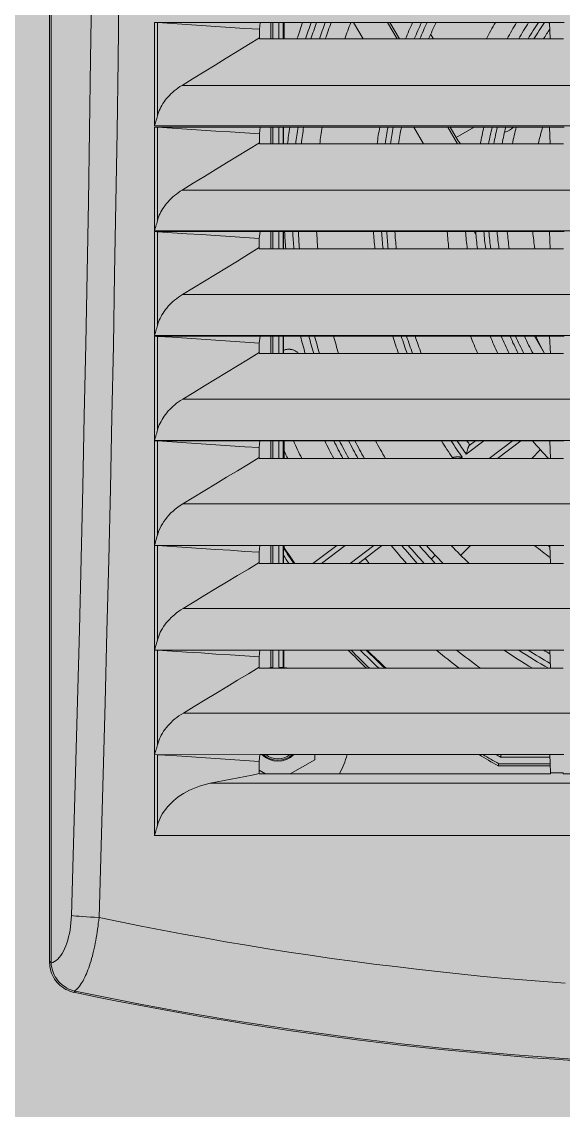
# Model space of a CAD drawing. Header units: millimetres. Extents: x 6914 to 9858, y -2771 to -210.
# Drawn here: x 8743.5 to 8796.9, y -1732.1 to -1624.9 of the extents above; entities that cross this region are included whole.
import ezdxf

# ---------------------------------------------------------------- set-up
doc = ezdxf.new("R2010")
doc.units = ezdxf.units.MM
doc.layers.get('0').update_dxf_attribs({"lineweight": 9})
doc.layers.add('THICK', color=7, linetype='Continuous', lineweight=13)
doc.layers.add('Штриховка шкафов', color=7, linetype='Continuous', lineweight=9)

# ---------------------------------------------------------------- blocks, each defined once
blk = doc.blocks.new('Из_буфера4442')
at = {"layer": 'Штриховка шкафов', "true_color": 0xc5c7c4}
blk.add_hatch(color=9, dxfattribs=at).paths.add_polyline_path([(-200, 2000), (200, 2000), (200, 0), (-200, 0)])
blk = doc.blocks.new('NSYCAG125LPF')
at = {"layer": 'THICK'}
for p, q in [((-75, -159.57), (-75, -10.43)), ((-74.86, -10.54), (-74.86, -159.46)), ((-70.97, -70.61), (-70.87, -63.59)), ((-68.25, -70.7), (-68.15, -63.68)), ((-64.67, -67), (-64.67, -77.19)), ((-64.67, -67), (-54.25, -67)), ((-64.67, -67), (-64.64, -67)), ((-64.64, -67), (-64.61, -67)), ((-64.61, -67), (-64.58, -67)), ((-64.58, -67), (-64.55, -67)), ((-64.55, -67), (-64.52, -67)), ((-64.52, -67), (-64.5, -67)), ((-64.5, -67), (-64.47, -67)), ((-64.47, -67), (-64.44, -67)), ((-64.44, -67), (-64.42, -67.01)), ((-64.42, -67.01), (-64.39, -67.01)), ((-64.39, -67.01), (-64.37, -67.01)), ((-64.37, -67.01), (-64.37, -76.19)), ((-62.93, -67.1), (-64.37, -67.01)), ((-61.49, -67.2), (-62.93, -67.1)), ((-60.06, -67.29), (-61.49, -67.2)), ((-58.62, -67.39), (-60.06, -67.29)), ((-57.19, -67.48), (-58.62, -67.39)), ((-55.75, -67.58), (-57.19, -67.48)), ((-54.25, -67), (-54.32, -67.67)), ((-54.25, -67), (-25.71, -67)), ((-53.2, -67), (-53.2, -68.62)), ((-53, -67), (-53, -68.62)), ((-52.39, -67), (-52.39, -68.62)), ((-51.99, -67), (-51.99, -68.62)), ((-51.87, -67), (-51.87, -68.62)), ((-45.03, -67), (-44.1, -68.62)), ((-41.68, -67), (-40.75, -68.62)), ((-41.45, -67), (-40.52, -68.62)), ((-25.76, -67.04), (-25.77, -67)), ((-25.75, -67.07), (-25.76, -67.04)), ((-25.74, -67.1), (-25.75, -67.07)), ((-25.73, -67.13), (-25.74, -67.1)), ((-25.72, -67.16), (-25.73, -67.13)), ((-25.71, -67.19), (-25.72, -67.16)), ((-25.71, -67), (-24.29, -67)), ((-25.71, -67), (-25.65, -68.62)), ((-54.32, -67.67), (-55.75, -67.58)), ((-55.41, -69.18), (-54.32, -68.51)), ((-54.32, -67.79), (-54.32, -67.67)), ((-54.32, -67.91), (-54.32, -67.79)), ((-54.32, -68.03), (-54.32, -67.91)), ((-54.32, -68.15), (-54.32, -68.03)), ((-54.32, -68.27), (-54.32, -68.15)), ((-54.32, -68.39), (-54.32, -68.27)), ((-54.32, -68.51), (-54.32, -68.39)), ((-54.32, -68.51), (-54.32, -68.62)), ((-37.44, -68.16), (-37.17, -68.62)), ((-56.5, -69.85), (-55.41, -69.18)), ((-54.32, -68.62), (-25.65, -68.62)), ((-25.65, -68.62), (-24.35, -68.62)), ((-71.07, -77.63), (-70.97, -70.61)), ((-68.35, -77.73), (-68.25, -70.7)), ((-58.68, -71.19), (-57.59, -70.52)), ((-57.59, -70.52), (-56.5, -69.85)), ((-59.77, -71.86), (-58.68, -71.19)), ((-61.95, -73.2), (-60.86, -72.53)), ((-60.86, -72.53), (-59.77, -71.86)), ((-63.04, -74.03), (-62.88, -73.88)), ((-62.88, -73.88), (-62.71, -73.73)), ((-62.71, -73.73), (-62.53, -73.59)), ((-62.53, -73.59), (-62.35, -73.46)), ((-62.35, -73.46), (-62.15, -73.32)), ((-62.15, -73.32), (-61.95, -73.2)), ((61.95, -73.2), (-61.95, -73.2)), ((-63.94, -75.16), (-63.83, -74.99)), ((-63.83, -74.99), (-63.72, -74.82)), ((-63.72, -74.82), (-63.6, -74.66)), ((-63.6, -74.66), (-63.47, -74.5)), ((-63.47, -74.5), (-63.34, -74.34)), ((-63.34, -74.34), (-63.19, -74.18)), ((-63.19, -74.18), (-63.04, -74.03)), ((-64.37, -76.19), (-64.32, -76.02)), ((-64.32, -76.02), (-64.26, -75.85)), ((-64.26, -75.85), (-64.19, -75.67)), ((-64.19, -75.67), (-64.11, -75.5)), ((-64.11, -75.5), (-64.03, -75.33)), ((-64.03, -75.33), (-63.94, -75.16)), ((-64.62, -77.04), (-64.67, -77.19)), ((-64.57, -76.89), (-64.62, -77.04)), ((-64.53, -76.75), (-64.57, -76.89)), ((-64.49, -76.61), (-64.53, -76.75)), ((-64.44, -76.47), (-64.49, -76.61)), ((-64.4, -76.33), (-64.44, -76.47)), ((-64.37, -76.19), (-64.4, -76.33)), ((-71.18, -84.65), (-71.07, -77.63)), ((-68.46, -84.76), (-68.35, -77.73)), ((64.67, -77.19), (-64.67, -77.19)), ((-64.67, -77.3), (-64.67, -87.51)), ((-64.67, -77.3), (-54.26, -77.3)), ((-64.67, -77.3), (-64.64, -77.3)), ((-64.64, -77.3), (-64.61, -77.3)), ((-64.61, -77.3), (-64.58, -77.3)), ((-64.58, -77.3), (-64.55, -77.3)), ((-64.55, -77.3), (-64.52, -77.3)), ((-64.52, -77.3), (-64.5, -77.3)), ((-64.5, -77.3), (-64.47, -77.3)), ((-64.47, -77.3), (-64.44, -77.3)), ((-64.44, -77.3), (-64.42, -77.31)), ((-64.42, -77.31), (-64.39, -77.31)), ((-64.39, -77.31), (-64.37, -77.31)), ((-64.37, -77.31), (-64.37, -86.51)), ((-62.93, -77.4), (-64.37, -77.31)), ((-61.49, -77.5), (-62.93, -77.4)), ((-60.06, -77.59), (-61.49, -77.5)), ((-58.62, -77.69), (-60.06, -77.59)), ((-57.19, -77.78), (-58.62, -77.69)), ((-55.76, -77.88), (-57.19, -77.78)), ((-54.32, -77.97), (-55.76, -77.88)), ((-54.26, -77.3), (-54.32, -77.97)), ((-54.32, -78.09), (-54.32, -77.97)), ((-54.32, -78.22), (-54.32, -78.09)), ((-54.32, -78.34), (-54.32, -78.22)), ((-54.26, -77.3), (-25.71, -77.3)), ((-53.2, -77.3), (-53.2, -78.95)), ((-53, -77.3), (-53, -78.95)), ((-52.39, -77.3), (-52.39, -78.95)), ((-51.99, -77.3), (-51.99, -78.95)), ((-51.93, -78.95), (-51.93, -77.3)), ((-39.09, -77.3), (-38.13, -78.95)), ((-35.74, -77.3), (-34.79, -78.95)), ((-35.51, -77.3), (-34.92, -78.33)), ((-33.14, -77.3), (-34.92, -78.33)), ((-25.71, -77.3), (-24.29, -77.3)), ((-25.71, -77.3), (-25.65, -78.95)), ((-55.41, -79.51), (-54.32, -78.84)), ((-54.32, -78.47), (-54.32, -78.34)), ((-54.32, -78.59), (-54.32, -78.47)), ((-54.32, -78.72), (-54.32, -78.59)), ((-54.32, -78.84), (-54.32, -78.72)), ((-54.32, -78.84), (-54.32, -78.95)), ((-54.32, -78.95), (-25.65, -78.95)), ((-25.65, -78.95), (-24.35, -78.95)), ((-57.58, -80.83), (-56.49, -80.17)), ((-56.49, -80.17), (-55.41, -79.51)), ((-58.67, -81.5), (-57.58, -80.83)), ((-60.84, -82.83), (-59.75, -82.16)), ((-59.75, -82.16), (-58.67, -81.5)), ((-62.13, -83.62), (-61.93, -83.5)), ((-61.93, -83.5), (-60.84, -82.83)), ((61.93, -83.5), (-61.93, -83.5)), ((-71.31, -91.67), (-71.18, -84.65)), ((-63.47, -84.81), (-63.33, -84.65)), ((-63.33, -84.65), (-63.18, -84.49)), ((-63.18, -84.49), (-63.03, -84.33)), ((-63.03, -84.33), (-62.86, -84.18)), ((-62.86, -84.18), (-62.69, -84.04)), ((-62.69, -84.04), (-62.51, -83.9)), ((-62.51, -83.9), (-62.33, -83.76)), ((-62.33, -83.76), (-62.13, -83.62)), ((-68.59, -91.79), (-68.46, -84.76)), ((-64.11, -85.82), (-64.03, -85.65)), ((-64.03, -85.65), (-63.93, -85.48)), ((-63.93, -85.48), (-63.83, -85.31)), ((-63.83, -85.31), (-63.72, -85.14)), ((-63.72, -85.14), (-63.59, -84.97)), ((-63.59, -84.97), (-63.47, -84.81)), ((-64.44, -86.79), (-64.49, -86.93)), ((-64.4, -86.65), (-64.44, -86.79)), ((-64.37, -86.51), (-64.4, -86.65)), ((-64.37, -86.51), (-64.32, -86.34)), ((-64.32, -86.34), (-64.26, -86.17)), ((-64.26, -86.17), (-64.19, -85.99)), ((-64.19, -85.99), (-64.11, -85.82)), ((-64.62, -87.36), (-64.67, -87.51)), ((64.67, -87.51), (-64.67, -87.51)), ((-64.67, -87.6), (-64.67, -97.83)), ((-64.67, -87.6), (-54.26, -87.6)), ((-64.67, -87.6), (-64.64, -87.6)), ((-64.64, -87.6), (-64.61, -87.6)), ((-64.57, -87.22), (-64.62, -87.36)), ((-64.61, -87.6), (-64.58, -87.6)), ((-64.58, -87.6), (-64.55, -87.6)), ((-64.53, -87.07), (-64.57, -87.22)), ((-64.55, -87.6), (-64.52, -87.6)), ((-64.49, -86.93), (-64.53, -87.07)), ((-64.52, -87.6), (-64.5, -87.6)), ((-64.5, -87.6), (-64.47, -87.6)), ((-64.47, -87.6), (-64.44, -87.6)), ((-64.44, -87.6), (-64.42, -87.61)), ((-64.42, -87.61), (-64.39, -87.61)), ((-64.39, -87.61), (-64.37, -87.61)), ((-64.37, -87.61), (-64.37, -96.84)), ((-62.93, -87.7), (-64.37, -87.61)), ((-61.49, -87.8), (-62.93, -87.7)), ((-60.06, -87.89), (-61.49, -87.8)), ((-58.62, -87.99), (-60.06, -87.89)), ((-54.26, -87.6), (-54.33, -88.27)), ((-54.26, -87.6), (-25.71, -87.6)), ((-53.2, -87.6), (-53.2, -89.28)), ((-53, -87.6), (-53, -89.28)), ((-52.39, -87.6), (-52.39, -89.28)), ((-51.99, -87.6), (-51.99, -89.28)), ((-51.93, -89.28), (-51.93, -87.6)), ((-33.14, -87.6), (-32.97, -87.89)), ((-25.71, -87.6), (-24.29, -87.6)), ((-25.71, -87.6), (-25.65, -89.28)), ((-57.19, -88.08), (-58.62, -87.99)), ((-55.76, -88.18), (-57.19, -88.08)), ((-54.33, -88.27), (-55.76, -88.18)), ((-54.33, -88.4), (-54.33, -88.27)), ((-54.33, -88.53), (-54.33, -88.4)), ((-54.33, -88.66), (-54.33, -88.53)), ((-54.33, -88.79), (-54.33, -88.66)), ((-54.33, -88.92), (-54.33, -88.79)), ((-54.33, -89.04), (-54.33, -88.92)), ((-56.49, -90.49), (-55.41, -89.83)), ((-55.41, -89.83), (-54.33, -89.17)), ((-54.33, -89.17), (-54.33, -89.04)), ((-54.33, -89.17), (-54.33, -89.28)), ((-54.33, -89.28), (-25.65, -89.28)), ((-25.65, -89.28), (-24.35, -89.28)), ((-57.57, -91.15), (-56.49, -90.49)), ((-71.44, -98.69), (-71.31, -91.67)), ((-68.72, -98.82), (-68.59, -91.79)), ((-59.74, -92.47), (-58.65, -91.81)), ((-58.65, -91.81), (-57.57, -91.15)), ((-61.91, -93.8), (-60.82, -93.14)), ((-60.82, -93.14), (-59.74, -92.47)), ((-62.68, -94.34), (-62.5, -94.2)), ((-62.5, -94.2), (-62.31, -94.06)), ((-62.31, -94.06), (-62.11, -93.93)), ((-62.11, -93.93), (-61.91, -93.8)), ((61.91, -93.8), (-61.91, -93.8)), ((-63.71, -95.45), (-63.59, -95.28)), ((-63.59, -95.28), (-63.46, -95.12)), ((-63.46, -95.12), (-63.32, -94.95)), ((-63.32, -94.95), (-63.17, -94.8)), ((-63.17, -94.8), (-63.01, -94.64)), ((-63.01, -94.64), (-62.85, -94.49)), ((-62.85, -94.49), (-62.68, -94.34)), ((-64.26, -96.49), (-64.19, -96.31)), ((-64.19, -96.31), (-64.11, -96.14)), ((-64.11, -96.14), (-64.02, -95.96)), ((-64.02, -95.96), (-63.93, -95.79)), ((-63.93, -95.79), (-63.82, -95.62)), ((-63.82, -95.62), (-63.71, -95.45)), ((-64.57, -97.54), (-64.62, -97.69)), ((-64.53, -97.39), (-64.57, -97.54)), ((-64.49, -97.25), (-64.53, -97.39)), ((-64.44, -97.11), (-64.49, -97.25)), ((-64.4, -96.97), (-64.44, -97.11)), ((-64.37, -96.84), (-64.4, -96.97)), ((-64.37, -96.84), (-64.32, -96.66)), ((-64.32, -96.66), (-64.26, -96.49)), ((-64.62, -97.69), (-64.67, -97.83)), ((64.67, -97.83), (-64.67, -97.83)), ((-64.67, -97.9), (-64.67, -108.16)), ((-64.67, -97.9), (-54.26, -97.9)), ((-64.67, -97.9), (-64.64, -97.9)), ((-64.64, -97.9), (-64.61, -97.9)), ((-64.61, -97.9), (-64.58, -97.9)), ((-64.58, -97.9), (-64.55, -97.9)), ((-64.55, -97.9), (-64.52, -97.9)), ((-64.52, -97.9), (-64.5, -97.9)), ((-64.5, -97.9), (-64.47, -97.9)), ((-64.47, -97.9), (-64.44, -97.9)), ((-64.44, -97.9), (-64.42, -97.91)), ((-64.42, -97.91), (-64.39, -97.91)), ((-64.39, -97.91), (-64.37, -97.91)), ((-64.37, -97.91), (-64.37, -107.16)), ((-62.93, -98), (-64.37, -97.91)), ((-61.49, -98.1), (-62.93, -98)), ((-60.06, -98.19), (-61.49, -98.1)), ((-58.63, -98.29), (-60.06, -98.19)), ((-57.19, -98.38), (-58.63, -98.29)), ((-55.76, -98.48), (-57.19, -98.38)), ((-54.33, -98.57), (-55.76, -98.48)), ((-54.26, -97.9), (-54.33, -98.57)), ((-54.33, -98.7), (-54.33, -98.57)), ((-54.26, -97.9), (-25.71, -97.9)), ((-53.2, -97.9), (-53.2, -99.61)), ((-53, -97.9), (-53, -99.61)), ((-52.39, -97.9), (-52.39, -99.61)), ((-51.99, -97.9), (-51.99, -99.61)), ((-51.93, -99.28), (-51.93, -97.9)), ((-27.19, -97.9), (-26.21, -99.61)), ((-25.71, -97.9), (-24.29, -97.9)), ((-25.71, -97.9), (-25.64, -99.61)), ((-71.58, -105.72), (-71.44, -98.69)), ((-68.86, -105.85), (-68.72, -98.82)), ((-55.41, -100.16), (-54.33, -99.51)), ((-54.33, -98.84), (-54.33, -98.7)), ((-54.33, -98.97), (-54.33, -98.84)), ((-54.33, -99.1), (-54.33, -98.97)), ((-54.33, -99.24), (-54.33, -99.1)), ((-54.33, -99.37), (-54.33, -99.24)), ((-54.33, -99.51), (-54.33, -99.37)), ((-54.33, -99.51), (-54.33, -99.61)), ((-54.33, -99.61), (-25.64, -99.61)), ((-51.87, -99.26), (-51.93, -99.28)), ((-51.93, -99.34), (-51.93, -99.28)), ((-51.93, -99.39), (-51.93, -99.34)), ((-51.93, -99.45), (-51.93, -99.39)), ((-51.93, -99.5), (-51.93, -99.45)), ((-51.93, -99.56), (-51.93, -99.5)), ((-51.93, -99.61), (-51.93, -99.56)), ((-51.81, -99.24), (-51.87, -99.26)), ((-51.75, -99.22), (-51.81, -99.24)), ((-51.69, -99.21), (-51.75, -99.22)), ((-51.62, -99.19), (-51.69, -99.21)), ((-51.56, -99.18), (-51.62, -99.19)), ((-51.5, -99.18), (-51.56, -99.18)), ((-51.43, -99.18), (-51.5, -99.18)), ((-51.37, -99.18), (-51.43, -99.18)), ((-51.3, -99.18), (-51.37, -99.18)), ((-51.24, -99.19), (-51.3, -99.18)), ((-51.17, -99.2), (-51.24, -99.19)), ((-51.11, -99.22), (-51.17, -99.2)), ((-51.05, -99.23), (-51.11, -99.22)), ((-50.99, -99.25), (-51.05, -99.23)), ((-50.93, -99.28), (-50.99, -99.25)), ((-50.87, -99.3), (-50.93, -99.28)), ((-50.81, -99.33), (-50.87, -99.3)), ((-50.75, -99.36), (-50.81, -99.33)), ((-50.7, -99.4), (-50.75, -99.36)), ((-50.64, -99.44), (-50.7, -99.4)), ((-50.59, -99.48), (-50.64, -99.44)), ((-50.55, -99.52), (-50.59, -99.48)), ((-50.5, -99.56), (-50.55, -99.52)), ((-50.46, -99.61), (-50.5, -99.56)), ((-25.64, -99.61), (-24.36, -99.61)), ((-56.49, -100.82), (-55.41, -100.16)), ((-58.64, -102.13), (-57.56, -101.47)), ((-57.56, -101.47), (-56.49, -100.82)), ((-60.8, -103.44), (-59.72, -102.78)), ((-59.72, -102.78), (-58.64, -102.13)), ((-61.88, -104.1), (-60.8, -103.44)), ((-63.16, -105.1), (-63, -104.95)), ((-63, -104.95), (-62.83, -104.79)), ((-62.83, -104.79), (-62.66, -104.65)), ((-62.66, -104.65), (-62.48, -104.5)), ((-62.48, -104.5), (-62.29, -104.36)), ((-62.29, -104.36), (-62.09, -104.23)), ((-62.09, -104.23), (-61.88, -104.1)), ((61.88, -104.1), (-61.88, -104.1)), ((-71.73, -112.74), (-71.58, -105.72)), ((-69.01, -112.89), (-68.86, -105.85)), ((-64.02, -106.28), (-63.92, -106.1)), ((-63.92, -106.1), (-63.82, -105.93)), ((-63.82, -105.93), (-63.7, -105.76)), ((-63.7, -105.76), (-63.58, -105.59)), ((-63.58, -105.59), (-63.45, -105.43)), ((-63.45, -105.43), (-63.31, -105.26)), ((-63.31, -105.26), (-63.16, -105.1)), ((-64.37, -107.16), (-64.4, -107.29)), ((-64.37, -107.16), (-64.32, -106.98)), ((-64.32, -106.98), (-64.26, -106.8)), ((-64.26, -106.8), (-64.19, -106.63)), ((-64.19, -106.63), (-64.11, -106.45)), ((-64.11, -106.45), (-64.02, -106.28)), ((-64.62, -108.01), (-64.67, -108.16)), ((64.67, -108.16), (-64.67, -108.16)), ((-64.67, -118.5), (-64.67, -108.2)), ((-64.67, -108.2), (-54.27, -108.2)), ((-64.67, -108.2), (-64.64, -108.2)), ((-64.64, -108.2), (-64.61, -108.2)), ((-64.57, -107.86), (-64.62, -108.01)), ((-64.61, -108.2), (-64.58, -108.2)), ((-64.58, -108.2), (-64.55, -108.2)), ((-64.53, -107.72), (-64.57, -107.86)), ((-64.55, -108.2), (-64.52, -108.2)), ((-64.49, -107.57), (-64.53, -107.72)), ((-64.52, -108.2), (-64.5, -108.2)), ((-64.5, -108.2), (-64.47, -108.2)), ((-64.44, -107.43), (-64.49, -107.57)), ((-64.47, -108.2), (-64.44, -108.2)), ((-64.4, -107.29), (-64.44, -107.43)), ((-64.44, -108.2), (-64.42, -108.21)), ((-64.42, -108.21), (-64.39, -108.21)), ((-64.39, -108.21), (-64.37, -108.21)), ((-64.37, -108.21), (-64.37, -117.48)), ((-62.93, -108.3), (-64.37, -108.21)), ((-54.27, -108.2), (-54.33, -108.87)), ((-54.27, -108.2), (-25.7, -108.2)), ((-53.2, -108.2), (-53.2, -109.94)), ((-53, -108.2), (-53, -109.94)), ((-52.39, -108.2), (-52.39, -109.94)), ((-51.99, -108.2), (-51.99, -109.94)), ((-51.87, -108.2), (-51.87, -109.94)), ((-33.93, -109.5), (-32.2, -108.2)), ((-33.63, -108.65), (-33.03, -108.2)), ((-29.38, -108.2), (-31.68, -109.94)), ((-28.54, -108.2), (-30.85, -109.94)), ((-25.7, -108.2), (-24.3, -108.2)), ((-25.7, -108.2), (-25.64, -109.94)), ((-61.5, -108.4), (-62.93, -108.3)), ((-60.06, -108.49), (-61.5, -108.4)), ((-58.63, -108.59), (-60.06, -108.49)), ((-57.2, -108.68), (-58.63, -108.59)), ((-55.76, -108.78), (-57.2, -108.68)), ((-54.33, -108.87), (-55.76, -108.78)), ((-54.33, -109.01), (-54.33, -108.87)), ((-54.33, -109.15), (-54.33, -109.01)), ((-54.33, -109.28), (-54.33, -109.15)), ((-54.33, -109.42), (-54.33, -109.28)), ((-33.88, -109.33), (-33.87, -109.28)), ((-33.87, -109.28), (-33.85, -109.23)), ((-33.85, -109.23), (-33.84, -109.18)), ((-33.84, -109.18), (-33.82, -109.13)), ((-33.82, -109.13), (-33.81, -109.08)), ((-33.81, -109.08), (-33.8, -109.04)), ((-33.8, -109.04), (-33.78, -109)), ((-33.78, -109), (-33.77, -108.95)), ((-33.77, -108.95), (-33.76, -108.92)), ((-33.76, -108.92), (-33.75, -108.88)), ((-33.75, -108.88), (-33.73, -108.84)), ((-33.73, -108.84), (-33.72, -108.81)), ((-33.72, -108.81), (-33.71, -108.78)), ((-33.71, -108.78), (-33.7, -108.75)), ((-33.7, -108.75), (-33.68, -108.73)), ((-33.68, -108.73), (-33.67, -108.71)), ((-33.67, -108.71), (-33.66, -108.69)), ((-33.66, -108.69), (-33.65, -108.67)), ((-33.65, -108.67), (-33.64, -108.66)), ((-33.64, -108.66), (-33.63, -108.65)), ((-26.63, -109.08), (-27.48, -109.94)), ((-55.41, -110.49), (-54.33, -109.84)), ((-54.33, -109.56), (-54.33, -109.42)), ((-54.33, -109.7), (-54.33, -109.56)), ((-54.33, -109.84), (-54.33, -109.7)), ((-54.33, -109.84), (-54.33, -109.94)), ((-54.33, -109.94), (-25.64, -109.94)), ((-35.34, -109.94), (-35.21, -109.84)), ((-35.21, -109.84), (-35.2, -109.83)), ((-35.2, -109.83), (-35.18, -109.83)), ((-35.18, -109.83), (-35.16, -109.82)), ((-35.16, -109.82), (-35.14, -109.81)), ((-35.14, -109.81), (-35.12, -109.81)), ((-35.12, -109.81), (-35.09, -109.81)), ((-35.09, -109.81), (-35.06, -109.8)), ((-35.06, -109.8), (-35.03, -109.8)), ((-35.03, -109.8), (-35, -109.8)), ((-35, -109.8), (-34.96, -109.8)), ((-34.96, -109.8), (-34.92, -109.79)), ((-34.92, -109.79), (-34.88, -109.79)), ((-34.88, -109.79), (-34.84, -109.79)), ((-34.84, -109.79), (-34.8, -109.79)), ((-34.8, -109.79), (-34.75, -109.79)), ((-34.75, -109.79), (-34.7, -109.79)), ((-34.7, -109.79), (-34.66, -109.79)), ((-34.66, -109.79), (-34.6, -109.79)), ((-34.6, -109.79), (-34.55, -109.8)), ((-34.55, -109.8), (-34.5, -109.8)), ((-34.51, -109.94), (-34.33, -109.8)), ((-34.5, -109.8), (-34.44, -109.8)), ((-34.44, -109.8), (-34.39, -109.8)), ((-34.39, -109.8), (-34.33, -109.8)), ((-33.93, -109.5), (-33.91, -109.44)), ((-33.91, -109.44), (-33.9, -109.39)), ((-33.9, -109.39), (-33.88, -109.33)), ((-25.64, -109.94), (-24.36, -109.94)), ((-57.56, -111.79), (-56.48, -111.14)), ((-56.48, -111.14), (-55.41, -110.49)), ((-59.71, -113.09), (-58.63, -112.44)), ((-58.63, -112.44), (-57.56, -111.79)), ((-71.89, -119.77), (-71.73, -112.74)), ((-69.18, -119.92), (-69.01, -112.89)), ((-60.78, -113.74), (-59.71, -113.09)), ((-62.37, -114.74), (-62.12, -114.56)), ((-62.12, -114.56), (-61.86, -114.4)), ((-61.86, -114.4), (-60.78, -113.74)), ((61.86, -114.4), (-61.86, -114.4)), ((-63.59, -115.93), (-63.42, -115.71)), ((-63.42, -115.71), (-63.24, -115.51)), ((-63.24, -115.51), (-63.04, -115.3)), ((-63.04, -115.3), (-62.83, -115.11)), ((-62.83, -115.11), (-62.61, -114.92)), ((-62.61, -114.92), (-62.37, -114.74)), ((-64.22, -117.03), (-64.12, -116.81)), ((-64.12, -116.81), (-64.01, -116.58)), ((-64.01, -116.58), (-63.89, -116.36)), ((-63.89, -116.36), (-63.75, -116.14)), ((-63.75, -116.14), (-63.59, -115.93)), ((-64.47, -117.83), (-64.52, -118)), ((-64.42, -117.66), (-64.47, -117.83)), ((-64.37, -117.48), (-64.42, -117.66)), ((-64.37, -117.48), (-64.3, -117.26)), ((-64.3, -117.26), (-64.22, -117.03)), ((-64.67, -128.8), (-64.67, -118.5)), ((-64.61, -118.32), (-64.66, -118.48)), ((-64.66, -118.48), (-64.66, -118.48)), ((-64.66, -118.48), (-64.66, -118.48)), ((-64.66, -118.48), (-64.66, -118.48)), ((-64.66, -118.48), (-64.66, -118.48)), ((-64.66, -118.48), (-64.66, -118.49)), ((-64.66, -118.49), (-64.66, -118.49)), ((-64.66, -118.49), (-64.66, -118.49)), ((-64.66, -118.49), (-64.66, -118.49)), ((-64.66, -118.49), (-64.66, -118.49)), ((-64.66, -118.49), (-64.66, -118.49)), ((-64.66, -118.49), (-64.66, -118.49)), ((-64.66, -118.49), (-64.66, -118.49)), ((-64.66, -118.49), (-64.66, -118.49)), ((-64.66, -118.49), (-64.66, -118.49)), ((-64.66, -118.49), (-64.66, -118.49)), ((-64.66, -118.49), (-64.66, -118.49)), ((-64.66, -118.49), (-64.66, -118.49)), ((-64.66, -118.49), (-64.66, -118.49)), ((-64.66, -118.49), (-64.66, -118.5)), ((-64.66, -118.5), (-64.66, -118.5)), ((-64.66, -118.5), (-64.66, -118.5)), ((-64.66, -118.5), (-64.66, -118.5)), ((-54.27, -118.5), (-64.66, -118.5)), ((-64.63, -118.5), (-64.66, -118.5)), ((-64.61, -118.5), (-64.63, -118.5)), ((-64.57, -118.16), (-64.61, -118.32)), ((-64.58, -118.5), (-64.61, -118.5)), ((-64.55, -118.5), (-64.58, -118.5)), ((-64.52, -118), (-64.57, -118.16)), ((-64.52, -118.5), (-64.55, -118.5)), ((-64.49, -118.5), (-64.52, -118.5)), ((-64.47, -118.5), (-64.49, -118.5)), ((-64.44, -118.5), (-64.47, -118.5)), ((-64.42, -118.51), (-64.44, -118.5)), ((-64.39, -118.51), (-64.42, -118.51)), ((-64.37, -118.51), (-64.39, -118.51)), ((-64.37, -118.51), (-64.37, -127.8)), ((-62.93, -118.6), (-64.37, -118.51)), ((-61.5, -118.7), (-62.93, -118.6)), ((-60.06, -118.79), (-61.5, -118.7)), ((-58.63, -118.89), (-60.06, -118.79)), ((-57.2, -118.98), (-58.63, -118.89)), ((-54.27, -118.5), (-54.34, -119.17)), ((-25.7, -118.5), (-54.27, -118.5)), ((-53.2, -118.5), (-53.2, -120.27)), ((-53, -118.5), (-53, -120.27)), ((-52.39, -118.5), (-52.39, -120.27)), ((-51.99, -118.5), (-51.99, -120.27)), ((-51.94, -118.75), (-51.95, -118.75)), ((-51.95, -118.76), (-51.95, -118.75)), ((-51.95, -118.75), (-51.95, -118.75)), ((-51.95, -118.77), (-51.95, -118.76)), ((-51.95, -118.76), (-51.95, -118.76)), ((-51.95, -118.79), (-51.95, -118.77)), ((-51.95, -118.8), (-51.95, -118.79)), ((-51.95, -118.82), (-51.95, -118.8)), ((-51.95, -118.84), (-51.95, -118.82)), ((-51.95, -118.86), (-51.95, -118.84)), ((-51.95, -118.88), (-51.95, -118.86)), ((-51.95, -118.91), (-51.95, -118.88)), ((-51.95, -118.94), (-51.95, -118.91)), ((-51.95, -118.96), (-51.95, -118.94)), ((-51.95, -118.99), (-51.95, -118.96)), ((-51.93, -118.74), (-51.94, -118.75)), ((-51.91, -118.74), (-51.93, -118.74)), ((-51.9, -118.74), (-51.91, -118.74)), ((-51.89, -118.73), (-51.9, -118.74)), ((-51.88, -118.73), (-51.89, -118.73)), ((-51.87, -118.72), (-51.88, -118.73)), ((-51.87, -118.5), (-51.87, -118.72)), ((-49.04, -120.27), (-46.7, -118.5)), ((-48.21, -120.27), (-45.87, -118.5)), ((-43.04, -118.5), (-45.39, -120.27)), ((-42.29, -118.55), (-44.56, -120.27)), ((-42.35, -118.5), (-42.34, -118.51)), ((-42.34, -118.51), (-42.33, -118.52)), ((-42.33, -118.52), (-42.33, -118.53)), ((-42.33, -118.53), (-42.32, -118.53)), ((-42.32, -118.53), (-42.31, -118.54)), ((-42.31, -118.54), (-42.31, -118.54)), ((-42.31, -118.54), (-42.3, -118.55)), ((-42.3, -118.55), (-42.3, -118.55)), ((-42.3, -118.55), (-42.29, -118.55)), ((-42.21, -118.5), (-42.29, -118.55)), ((-42.29, -118.55), (-42.29, -118.55)), ((-42.29, -118.55), (-42.29, -118.55)), ((-42.29, -118.55), (-42.29, -118.55)), ((-34.47, -119.47), (-33.5, -118.5)), ((-25.7, -118.5), (-24.3, -118.5)), ((-25.7, -118.5), (-25.64, -120.27)), ((-72.07, -126.8), (-71.89, -119.77)), ((-69.35, -126.96), (-69.18, -119.92)), ((-55.77, -119.08), (-57.2, -118.98)), ((-54.34, -119.17), (-55.77, -119.08)), ((-54.34, -119.31), (-54.34, -119.17)), ((-54.34, -119.46), (-54.34, -119.31)), ((-54.34, -119.6), (-54.34, -119.46)), ((-54.34, -119.74), (-54.34, -119.6)), ((-54.34, -119.88), (-54.34, -119.74)), ((-54.34, -120.03), (-54.34, -119.88)), ((-54.34, -120.17), (-54.34, -120.03)), ((-51.96, -119.05), (-51.95, -119.02)), ((-51.96, -119.09), (-51.96, -119.05)), ((-51.96, -119.12), (-51.96, -119.09)), ((-51.96, -119.15), (-51.96, -119.12)), ((-51.96, -119.19), (-51.96, -119.15)), ((-51.96, -119.23), (-51.96, -119.19)), ((-51.96, -119.26), (-51.96, -119.23)), ((-51.96, -119.3), (-51.96, -119.26)), ((-51.96, -119.34), (-51.96, -119.3)), ((-51.96, -119.38), (-51.96, -119.34)), ((-51.96, -119.42), (-51.96, -119.38)), ((-51.96, -119.47), (-51.96, -119.42)), ((-51.96, -119.47), (-51.96, -120.27)), ((-51.95, -119.02), (-51.95, -118.99)), ((-36.99, -119.45), (-37.38, -119.84)), ((-56.48, -121.46), (-55.41, -120.82)), ((-55.41, -120.82), (-54.34, -120.17)), ((-54.34, -120.17), (-54.34, -120.27)), ((-54.34, -120.27), (-25.64, -120.27)), ((-25.64, -120.27), (-24.36, -120.27)), ((-58.62, -122.75), (-57.55, -122.11)), ((-57.55, -122.11), (-56.48, -121.46)), ((-59.69, -123.4), (-58.62, -122.75)), ((-61.84, -124.7), (-60.76, -124.05)), ((-60.76, -124.05), (-59.69, -123.4)), ((-62.85, -125.45), (-62.67, -125.29)), ((-62.67, -125.29), (-62.48, -125.13)), ((-62.48, -125.13), (-62.27, -124.98)), ((-62.27, -124.98), (-62.06, -124.84)), ((-62.06, -124.84), (-61.84, -124.7)), ((61.84, -124.7), (-61.84, -124.7)), ((-63.77, -126.49), (-63.64, -126.31)), ((-63.64, -126.31), (-63.5, -126.13)), ((-63.5, -126.13), (-63.35, -125.95)), ((-63.35, -125.95), (-63.2, -125.78)), ((-63.2, -125.78), (-63.03, -125.61)), ((-63.03, -125.61), (-62.85, -125.45)), ((-72.25, -133.83), (-72.07, -126.8)), ((-69.53, -134), (-69.35, -126.96)), ((-64.31, -127.61), (-64.25, -127.42)), ((-64.25, -127.42), (-64.17, -127.24)), ((-64.17, -127.24), (-64.09, -127.05)), ((-64.09, -127.05), (-63.99, -126.86)), ((-63.99, -126.86), (-63.88, -126.68)), ((-63.88, -126.68), (-63.77, -126.49)), ((-64.56, -128.46), (-64.61, -128.63)), ((-64.51, -128.29), (-64.56, -128.46)), ((-64.46, -128.12), (-64.51, -128.29)), ((-64.41, -127.96), (-64.46, -128.12)), ((-64.37, -127.8), (-64.41, -127.96)), ((-64.37, -127.8), (-64.31, -127.61)), ((-64.61, -128.63), (-64.67, -128.8)), ((-64.67, -139.11), (-64.67, -128.8)), ((-54.28, -128.8), (-64.67, -128.8)), ((-64.63, -128.8), (-64.67, -128.8)), ((-64.6, -128.8), (-64.63, -128.8)), ((-64.57, -128.8), (-64.6, -128.8)), ((-64.54, -128.8), (-64.57, -128.8)), ((-64.51, -128.8), (-64.54, -128.8)), ((-64.48, -128.8), (-64.51, -128.8)), ((-64.45, -128.8), (-64.48, -128.8)), ((-64.42, -128.81), (-64.45, -128.8)), ((-64.39, -128.81), (-64.42, -128.81)), ((-64.37, -128.81), (-64.39, -128.81)), ((-64.37, -128.81), (-64.37, -138.12)), ((-62.93, -128.9), (-64.37, -128.81)), ((-61.5, -129), (-62.93, -128.9)), ((-60.07, -129.09), (-61.5, -129)), ((-58.63, -129.19), (-60.07, -129.09)), ((-57.2, -129.28), (-58.63, -129.19)), ((-55.77, -129.38), (-57.2, -129.28)), ((-54.34, -129.47), (-55.77, -129.38)), ((-54.28, -128.8), (-54.34, -129.47)), ((-54.34, -129.62), (-54.34, -129.47)), ((-54.34, -129.77), (-54.34, -129.62)), ((-25.69, -128.8), (-54.28, -128.8)), ((-53.2, -128.8), (-53.2, -130.54)), ((-53, -128.8), (-53, -130.52)), ((-52.39, -128.8), (-52.39, -130.5)), ((-51.99, -128.8), (-51.99, -130.52)), ((-51.91, -130.52), (-51.91, -128.8)), ((-25.69, -128.8), (-24.31, -128.8)), ((-25.69, -128.8), (-25.63, -130.6)), ((-55.41, -131.14), (-54.34, -130.5)), ((-54.34, -129.91), (-54.34, -129.77)), ((-54.34, -130.06), (-54.34, -129.91)), ((-54.34, -130.21), (-54.34, -130.06)), ((-54.34, -130.35), (-54.34, -130.21)), ((-54.34, -130.5), (-54.34, -130.35)), ((-54.34, -130.5), (-54.34, -130.6)), ((-54.34, -130.6), (-25.63, -130.6)), ((-25.63, -130.6), (-24.37, -130.6)), ((-57.54, -132.43), (-56.47, -131.78)), ((-56.47, -131.78), (-55.41, -131.14)), ((-58.61, -133.07), (-57.54, -132.43)), ((-72.44, -140.86), (-72.25, -133.83)), ((-60.74, -134.35), (-59.68, -133.71)), ((-59.68, -133.71), (-58.61, -133.07)), ((-69.72, -141.04), (-69.53, -134)), ((-62.04, -135.14), (-61.81, -135)), ((-61.81, -135), (-60.74, -134.35)), ((61.81, -135), (-61.81, -135)), ((-63.35, -136.26), (-63.19, -136.09)), ((-63.19, -136.09), (-63.02, -135.92)), ((-63.02, -135.92), (-62.84, -135.75)), ((-62.84, -135.75), (-62.65, -135.59)), ((-62.65, -135.59), (-62.46, -135.43)), ((-62.46, -135.43), (-62.25, -135.28)), ((-62.25, -135.28), (-62.04, -135.14)), ((-64.08, -137.36), (-63.99, -137.18)), ((-63.99, -137.18), (-63.88, -136.99)), ((-63.88, -136.99), (-63.76, -136.8)), ((-63.76, -136.8), (-63.63, -136.62)), ((-63.63, -136.62), (-63.49, -136.44)), ((-63.49, -136.44), (-63.35, -136.26)), ((-64.4, -138.26), (-64.44, -138.39)), ((-64.37, -138.12), (-64.4, -138.26)), ((-64.37, -138.12), (-64.31, -137.93)), ((-64.31, -137.93), (-64.25, -137.74)), ((-64.25, -137.74), (-64.17, -137.55)), ((-64.17, -137.55), (-64.08, -137.36)), ((-54.28, -139.1), (-64.67, -139.11)), ((-64.67, -139.11), (-64.67, -147.07)), ((-64.62, -138.96), (-64.66, -139.11)), ((-64.57, -138.81), (-64.62, -138.96)), ((-64.52, -138.67), (-64.57, -138.81)), ((-64.48, -138.53), (-64.52, -138.67)), ((-64.44, -138.39), (-64.48, -138.53)), ((-64.37, -139.11), (-64.37, -146.06)), ((-62.93, -139.2), (-64.37, -139.11)), ((-61.5, -139.3), (-62.93, -139.2)), ((-60.07, -139.39), (-61.5, -139.3)), ((-54.28, -139.1), (-54.35, -139.77)), ((-25.69, -139.1), (-54.28, -139.1)), ((-48.87, -139.6), (-48.87, -139.1)), ((-30.54, -139.3), (-30.55, -139.33)), ((-30.55, -139.33), (-30.55, -139.35)), ((-30.53, -139.25), (-30.54, -139.28)), ((-30.54, -139.28), (-30.54, -139.3)), ((-30.52, -139.23), (-30.53, -139.25)), ((-30.51, -139.18), (-30.52, -139.21)), ((-30.52, -139.21), (-30.52, -139.23)), ((-30.5, -139.14), (-30.51, -139.16)), ((-30.51, -139.16), (-30.51, -139.18)), ((-30.49, -139.12), (-30.5, -139.14)), ((-30.49, -139.1), (-30.49, -139.12)), ((-25.69, -139.1), (-24.31, -139.1)), ((-25.69, -139.1), (-25.63, -140.89)), ((-58.64, -139.49), (-60.07, -139.39)), ((-57.21, -139.58), (-58.64, -139.49)), ((-55.78, -139.68), (-57.21, -139.58)), ((-54.35, -139.77), (-55.78, -139.68)), ((-54.35, -139.94), (-54.35, -139.77)), ((-54.35, -140.11), (-54.35, -139.94)), ((-54.35, -140.28), (-54.35, -140.11)), ((-54.35, -140.46), (-54.35, -140.28)), ((-51.29, -141), (-48.87, -139.6)), ((-30.77, -140.19), (-30.78, -140.2)), ((-30.78, -140.2), (-30.78, -140.2)), ((-30.78, -140.2), (-30.78, -140.2)), ((-30.78, -140.2), (-30.78, -140.2)), ((-30.78, -140.2), (-30.78, -140.2)), ((-25.65, -140.2), (-30.78, -140.2)), ((-30.76, -140.15), (-30.77, -140.16)), ((-30.77, -140.16), (-30.77, -140.16)), ((-30.77, -140.16), (-30.77, -140.17)), ((-30.77, -140.17), (-30.77, -140.17)), ((-30.77, -140.17), (-30.77, -140.18)), ((-30.77, -140.18), (-30.77, -140.18)), ((-30.77, -140.18), (-30.77, -140.19)), ((-30.77, -140.19), (-30.77, -140.19)), ((-30.77, -140.19), (-30.77, -140.19)), ((-30.75, -140.11), (-30.76, -140.12)), ((-30.76, -140.12), (-30.76, -140.13)), ((-30.76, -140.13), (-30.76, -140.14)), ((-30.76, -140.14), (-30.76, -140.14)), ((-30.76, -140.14), (-30.76, -140.15)), ((-30.74, -140.08), (-30.75, -140.09)), ((-30.75, -140.09), (-30.75, -140.1)), ((-30.75, -140.1), (-30.75, -140.1)), ((-30.75, -140.1), (-30.75, -140.11)), ((-30.73, -140.03), (-30.74, -140.04)), ((-30.74, -140.04), (-30.74, -140.05)), ((-30.74, -140.05), (-30.74, -140.06)), ((-30.74, -140.06), (-30.74, -140.07)), ((-30.74, -140.07), (-30.74, -140.08)), ((-30.72, -140), (-30.73, -140.01)), ((-30.73, -140.01), (-30.73, -140.02)), ((-30.73, -140.02), (-30.73, -140.03)), ((-25.66, -140), (-30.72, -140)), ((-30.55, -139.35), (-25.68, -139.35)), ((-72.64, -147.89), (-72.44, -140.86)), ((-69.92, -148.08), (-69.72, -141.04)), ((-57.1, -141.51), (-56.41, -141.38)), ((-56.41, -141.38), (-55.72, -141.24)), ((-55.72, -141.24), (-55.04, -141.11)), ((-55.04, -141.11), (-54.35, -140.97)), ((-54.35, -140.63), (-54.35, -140.46)), ((-54.35, -140.8), (-54.35, -140.63)), ((-54.35, -140.63), (-53.71, -141)), ((-54.35, -140.97), (-54.35, -140.8)), ((-54.35, -141), (-54.35, -140.97)), ((-54.35, -141), (-25.63, -141)), ((-25.63, -141), (-25.62, -140.89)), ((-25.63, -140.89), (-24.37, -140.89)), ((-24.37, -141), (-24.38, -140.89)), ((-24.37, -141), (24.37, -141)), ((-61.21, -142.6), (-60.9, -142.46)), ((-60.9, -142.46), (-60.57, -142.33)), ((-60.57, -142.33), (-60.24, -142.21)), ((-60.24, -142.21), (-59.89, -142.1)), ((-59.89, -142.1), (-59.53, -142.01)), ((-59.53, -142.01), (-59.16, -141.92)), ((-59.16, -141.92), (-58.47, -141.79)), ((59.16, -141.92), (-59.16, -141.92)), ((-58.47, -141.79), (-57.78, -141.65)), ((-57.78, -141.65), (-57.1, -141.51)), ((-62.78, -143.64), (-62.56, -143.45)), ((-62.56, -143.45), (-62.32, -143.27)), ((-62.32, -143.27), (-62.06, -143.09)), ((-62.06, -143.09), (-61.79, -142.92)), ((-61.79, -142.92), (-61.5, -142.76)), ((-61.5, -142.76), (-61.21, -142.6)), ((-63.87, -144.91), (-63.72, -144.68)), ((-63.72, -144.68), (-63.56, -144.46)), ((-63.56, -144.46), (-63.38, -144.24)), ((-63.38, -144.24), (-63.2, -144.03)), ((-63.2, -144.03), (-63, -143.83)), ((-63, -143.83), (-62.78, -143.64)), ((-64.3, -145.83), (-64.21, -145.6)), ((-64.21, -145.6), (-64.11, -145.37)), ((-64.11, -145.37), (-64, -145.14)), ((-64, -145.14), (-63.87, -144.91)), ((-64.57, -146.77), (-64.62, -146.92)), ((-64.53, -146.62), (-64.57, -146.77)), ((-64.49, -146.48), (-64.53, -146.62)), ((-64.44, -146.34), (-64.49, -146.48)), ((-64.4, -146.2), (-64.44, -146.34)), ((-64.37, -146.06), (-64.4, -146.2)), ((-64.37, -146.06), (-64.3, -145.83)), ((-72.85, -154.93), (-72.64, -147.89)), ((-64.62, -146.92), (-64.67, -147.07)), ((64.67, -147.07), (-64.67, -147.07)), ((-70.13, -155.13), (-69.92, -148.08)), ((-72.9, -155.67), (-72.87, -155.3)), ((-72.87, -155.3), (-72.85, -154.93)), ((-70.2, -155.71), (-70.16, -155.42)), ((-70.16, -155.42), (-70.13, -155.13)), ((-70.13, -155.13), (-68.06, -155.56)), ((-73.05, -156.72), (-72.99, -156.38)), ((-72.99, -156.38), (-72.94, -156.03)), ((-72.94, -156.03), (-72.9, -155.67)), ((-70.31, -156.57), (-70.27, -156.29)), ((-70.27, -156.29), (-70.23, -156)), ((-70.23, -156), (-70.2, -155.71)), ((-68.06, -155.56), (-65.98, -155.98)), ((-65.98, -155.98), (-63.91, -156.38)), ((-63.91, -156.38), (-61.83, -156.77)), ((-73.3, -157.66), (-73.21, -157.36)), ((-73.21, -157.36), (-73.13, -157.05)), ((-73.13, -157.05), (-73.05, -156.72)), ((-70.5, -157.67), (-70.45, -157.4)), ((-70.45, -157.4), (-70.4, -157.13)), ((-70.4, -157.13), (-70.35, -156.85)), ((-70.35, -156.85), (-70.31, -156.57)), ((-61.83, -156.77), (-59.75, -157.15)), ((-59.75, -157.15), (-57.66, -157.52)), ((-57.66, -157.52), (-55.58, -157.87)), ((-73.76, -158.68), (-73.64, -158.45)), ((-73.64, -158.45), (-73.52, -158.21)), ((-73.52, -158.21), (-73.4, -157.94)), ((-73.4, -157.94), (-73.3, -157.66)), ((-70.73, -158.7), (-70.67, -158.45)), ((-70.67, -158.45), (-70.61, -158.19)), ((-70.61, -158.19), (-70.55, -157.94)), ((-70.55, -157.94), (-70.5, -157.67)), ((-55.58, -157.87), (-53.49, -158.21)), ((-53.49, -158.21), (-51.41, -158.54)), ((-51.41, -158.54), (-49.32, -158.86)), ((-75, -159.57), (-74.98, -159.56)), ((-74.99, -159.79), (-75, -159.57)), ((-74.98, -159.56), (-74.96, -159.54)), ((-74.96, -159.54), (-74.94, -159.52)), ((-74.94, -159.52), (-74.92, -159.51)), ((-74.92, -159.51), (-74.9, -159.49)), ((-74.9, -159.49), (-74.88, -159.47)), ((-74.88, -159.47), (-74.86, -159.46)), ((-74.86, -159.46), (-74.86, -159.48)), ((-74.86, -159.48), (-74.86, -159.51)), ((-74.86, -159.51), (-74.86, -159.53)), ((-74.86, -159.53), (-74.86, -159.56)), ((-74.86, -159.56), (-74.86, -159.58)), ((-74.86, -159.58), (-74.86, -159.61)), ((-74.86, -159.61), (-74.85, -159.63)), ((-74.85, -159.63), (-74.68, -159.57)), ((-74.85, -159.63), (-74.84, -159.83)), ((-74.68, -159.57), (-74.52, -159.48)), ((-74.52, -159.48), (-74.35, -159.37)), ((-74.35, -159.37), (-74.2, -159.23)), ((-74.2, -159.23), (-74.05, -159.07)), ((-74.05, -159.07), (-73.9, -158.89)), ((-73.9, -158.89), (-73.76, -158.68)), ((-71.07, -159.86), (-70.99, -159.64)), ((-70.99, -159.64), (-70.92, -159.42)), ((-70.92, -159.42), (-70.86, -159.18)), ((-70.86, -159.18), (-70.79, -158.94)), ((-70.79, -158.94), (-70.73, -158.7)), ((-49.32, -158.86), (-47.23, -159.16)), ((-47.23, -159.16), (-45.13, -159.45)), ((-45.13, -159.45), (-43.04, -159.72)), ((-74.97, -160), (-74.99, -159.79)), ((-74.93, -160.21), (-74.97, -160)), ((-74.88, -160.41), (-74.93, -160.21)), ((-74.81, -160.62), (-74.88, -160.41)), ((-74.84, -159.83), (-74.8, -160.03)), ((-74.73, -160.82), (-74.81, -160.62)), ((-74.8, -160.03), (-74.76, -160.22)), ((-74.76, -160.22), (-74.7, -160.42)), ((-74.7, -160.42), (-74.63, -160.61)), ((-74.63, -160.61), (-74.54, -160.79)), ((-71.46, -160.86), (-71.38, -160.67)), ((-71.38, -160.67), (-71.3, -160.48)), ((-71.3, -160.48), (-71.22, -160.28)), ((-71.22, -160.28), (-71.14, -160.08)), ((-71.14, -160.08), (-71.07, -159.86)), ((-43.04, -159.72), (-40.95, -159.98)), ((-40.95, -159.98), (-38.85, -160.23)), ((-38.85, -160.23), (-36.76, -160.47)), ((-36.76, -160.47), (-34.66, -160.69)), ((-34.66, -160.69), (-32.56, -160.9)), ((-74.63, -161.02), (-74.73, -160.82)), ((-74.52, -161.2), (-74.63, -161.02)), ((-74.54, -160.79), (-74.44, -160.97)), ((-74.4, -161.38), (-74.52, -161.2)), ((-74.44, -160.97), (-74.34, -161.14)), ((-74.26, -161.54), (-74.4, -161.38)), ((-74.34, -161.14), (-74.22, -161.31)), ((-74.11, -161.7), (-74.26, -161.54)), ((-74.22, -161.31), (-74.09, -161.46)), ((-73.95, -161.85), (-74.11, -161.7)), ((-74.09, -161.46), (-73.95, -161.61)), ((-73.95, -161.61), (-73.8, -161.74)), ((-73.78, -161.98), (-73.95, -161.85)), ((-73.8, -161.74), (-73.64, -161.87)), ((-72.07, -161.91), (-71.98, -161.79)), ((-71.98, -161.79), (-71.89, -161.65)), ((-71.89, -161.65), (-71.8, -161.51)), ((-71.8, -161.51), (-71.71, -161.36)), ((-71.71, -161.36), (-71.63, -161.2)), ((-71.63, -161.2), (-71.54, -161.03)), ((-71.54, -161.03), (-71.46, -160.86)), ((-32.56, -160.9), (-30.46, -161.1)), ((-30.46, -161.1), (-28.37, -161.28)), ((-28.37, -161.28), (-26.27, -161.45)), ((-26.27, -161.45), (-24.17, -161.61)), ((-73.6, -162.11), (-73.78, -161.98)), ((-73.64, -161.87), (-73.47, -161.98)), ((-73.41, -162.22), (-73.6, -162.11)), ((-73.47, -161.98), (-73.29, -162.09)), ((-73.22, -162.31), (-73.41, -162.22)), ((-73.29, -162.09), (-73.11, -162.18)), ((-73.02, -162.39), (-73.22, -162.31)), ((-73.11, -162.18), (-72.92, -162.26)), ((-72.82, -162.46), (-73.02, -162.39)), ((-72.92, -162.26), (-72.73, -162.33)), ((-72.61, -162.51), (-72.82, -162.46)), ((-72.73, -162.33), (-72.54, -162.38)), ((-72.61, -162.51), (-72.59, -162.49)), ((-72.59, -162.49), (-72.57, -162.47)), ((-72.57, -162.47), (-72.55, -162.46)), ((-72.55, -162.46), (-72.53, -162.44)), ((-72.54, -162.38), (-72.44, -162.3)), ((-72.54, -162.38), (-72.53, -162.38)), ((-72.53, -162.38), (-72.52, -162.38)), ((-72.53, -162.44), (-72.51, -162.43)), ((-72.52, -162.38), (-72.51, -162.39)), ((-72.51, -162.39), (-72.5, -162.39)), ((-72.51, -162.43), (-72.49, -162.41)), ((-72.5, -162.39), (-72.49, -162.39)), ((-72.49, -162.41), (-72.47, -162.39)), ((-72.49, -162.39), (-72.48, -162.39)), ((-72.48, -162.39), (-72.47, -162.39)), ((-72.44, -162.3), (-72.35, -162.22)), ((-72.35, -162.22), (-72.25, -162.13)), ((-72.25, -162.13), (-72.16, -162.02)), ((-72.16, -162.02), (-72.07, -161.91))]:
    blk.add_line(p, q, dxfattribs=at)
for centre, radius, start, end in [((0, -85), 53.2, 160.2239, 162.0665), ((0, -85), 52.4, 159.909, 161.7832), ((0, -85), 51.9, 159.707, 161.6014), ((0, -85), 51.1, 159.375, 161.3027), ((0, -85), 50.55, 159.1402, 161.0917), ((0, -85), 48.75, 158.3318, 160.3654), ((0, -85), 43.15, 155.3452, 157.6893), ((0, -85), 42.35, 154.8475, 157.2445), ((0, -85), 41.85, 154.5256, 156.957), ((0, -85), 41.05, 153.9924, 156.4812), ((0, -85), 35.9, 149.9078, 152.8517), ((0, -85), 34.1, 148.1391, 151.2897), ((0, -85), 33.1, 147.0568, 150.3372), ((0, -85), 32.3, 146.1324, 149.5258), ((0, -85), 31.8, 145.5256, 148.9942), ((0, -85), 31, 145.9652, 148.1013), ((0, -85), 51.9, 171.468, 173.3049), ((0, -85), 51.1, 171.3334, 173.1996), ((0, -85), 50.55, 171.2383, 173.1253), ((0, -85), 48.75, 170.9122, 172.8701), ((0, -85), 43.15, 169.7206, 171.939), ((0, -85), 42.35, 169.5243, 171.7857), ((0, -85), 41.85, 169.3977, 171.6869), ((0, -85), 41.05, 169.1887, 171.5237), ((0, -85), 33.1, 166.5481, 169.4669), ((0, -85), 32.3, 166.2085, 169.2029), ((0, -85), 31.8, 165.9872, 169.0311), ((0, -85), 31, 165.6179, 168.7444), ((-30.67, -75.88), 2, 284.9956, 314.5772), ((0, -85), 30, 165.1276, 168.364), ((0, -85), 27.5, 163.7398, 167.2893), ((-30.67, -75.88), 4.9, 210, 218.852), ((0, -85), 51.9, 182.8715, 184.7293), ((0, -85), 51.1, 182.9165, 184.8035), ((0, -85), 50.55, 182.9482, 184.8559), ((0, -85), 48.75, 183.0572, 185.0357), ((0, -85), 43.15, 183.4545, 185.6912), ((0, -85), 42.35, 183.5198, 185.7991), ((0, -85), 41.85, 183.5619, 185.8687), ((0, -85), 41.05, 183.6314, 185.9834), ((0, -85), 35.9, 184.1532, 186.8456), ((0, -85), 34.1, 184.3729, 187.2088), ((0, -85), 33.1, 184.5052, 187.4279), ((0, -85), 32.3, 184.617, 187.6129), ((0, -85), 31.8, 184.6898, 187.7333), ((0, -85), 31, 184.8111, 187.9342), ((0, -85), 30, 184.9719, 188.2004), ((0, -85), 27.5, 185.4251, 188.9518), ((0, -85), 51.9, 194.392, 196.3484), ((0, -85), 51.1, 194.6223, 196.6117), ((0, -85), 50.55, 194.785, 196.7977), ((0, -85), 48.75, 195.3441, 197.4374), ((0, -85), 43.15, 197.395, 199.7889), ((0, -85), 42.35, 197.7343, 200.1788), ((0, -85), 41.85, 197.9534, 200.4306), ((0, -85), 41.05, 198.3156, 200.847), ((0, -85), 35.9, 201.0592, 204.0119), ((0, -85), 34.1, 202.2284, 205.3664), ((0, -85), 33.1, 202.9376, 206.19), ((0, -85), 32.3, 203.5395, 206.89), ((0, -85), 31.8, 203.9325, 207.3478), ((0, -85), 31, 204.5904, 208.1152), ((0, -85), 30, 205.4676, 209.1406), ((0, -85), 56, 204.4743, 206.4438), ((0, -85), 53.2, 205.8547, 207.9537), ((0, -85), 52.4, 206.2794, 208.4189), ((0, -85), 51.9, 206.5522, 208.718), ((0, -85), 51.1, 207.0014, 209.2106), ((0, -85), 50.55, 207.3195, 209.5598), ((0, -85), 48.75, 208.4178, 210.7669), ((0, -85), 43.15, 212.5244, 215.2071), ((0, -85), 42.35, 213.2173, 215.8499), ((0, -85), 41.85, 213.6667, 215.8362), ((0, -85), 41.05, 214.4137, 215.1154), ((0, -85), 35.9, 220.2587, 223.9992), ((0, -85), 57.25, 205.0444, 205.8232), ((0, -85), 61.95, 213.0097, 214.7003), ((0, -85), 61.87, 213.0323, 214.753), ((0, -85), 53.2, 219.0279, 221.5222), ((0, -85), 52.4, 219.7406, 222.3015), ((0, -85), 51.9, 220.201, 222.8058), ((0, -85), 51.1, 220.9634, 223.6422), ((0, -85), 50.55, 221.5069, 224.2398), ((0, -85), 48.75, 223.4072, 226.3378), ((0, -85), 43.15, 230.9286, 233.5169), ((0, -85), 42.35, 232.2816, 232.6519), ((0, -85), 62.35, 213.5598, 214.4462), ((0, -85), 56, 218.3814, 219.0328), ((0, -85), 63.2, 223.8711, 226.1741), ((0, -85), 63, 224.0462, 226.364), ((0, -85), 62.35, 224.6273, 226.9946), ((0, -85), 61.95, 224.9936, 227.3926), ((0, -85), 61.87, 225.0697, 227.4754), ((0, -85), 57.25, 229.9128, 232.7903), ((0, -85), 56, 231.4572, 234.5088), ((0, -85), 53.2, 235.4174, 238.9878), ((0, -85), 52.4, 236.7073, 240.4752), ((0, -85), 51.9, 237.5575, 240.3838), ((0, -85), 51.1, 238.9973, 239.831), ((-52.5, -137.5), 7, 94.0961, 99.4742), ((-52.5, -137.5), 7, 80.5258, 89.1248), ((-52.5, -137.5), 2.25, 225.3243, 314.6756), ((-52.5, -137.5), 2.15, 228.0881, 311.9118), ((-52.5, -137.5), 2, 233.1288, 306.8712), ((-52.5, -137.5), 7, 330, 346.7872), ((0, -85), 63.2, 238.8717, 240.8582), ((0, -85), 63, 239.1743, 240.811), ((0, -85), 62.35, 240.1913, 240.6558), ((0, 185.56), 355.56, 258.216, 269.436), ((0, 185.56), 355.42, 258.2344, 269.4358)]:
    blk.add_arc(centre, radius, start, end, dxfattribs=at)
blk.add_ellipse((-70.13, -154.93), major_axis=(3, -0.09), ratio=0.06584, start_param=-2.704246, end_param=-1.568774, dxfattribs=at)

msp = doc.modelspace()

# ---------------------------------------------------------------- block references
at = {"ltscale": 40}
msp.add_blockref('Из_буфера4442', (8821.23, -2360.26), dxfattribs=at)
at = {"ltscale": 20}
msp.add_blockref('NSYCAG125LPF', (8821.23, -1557.94), dxfattribs=at)

doc.saveas('drawing.dxf')
